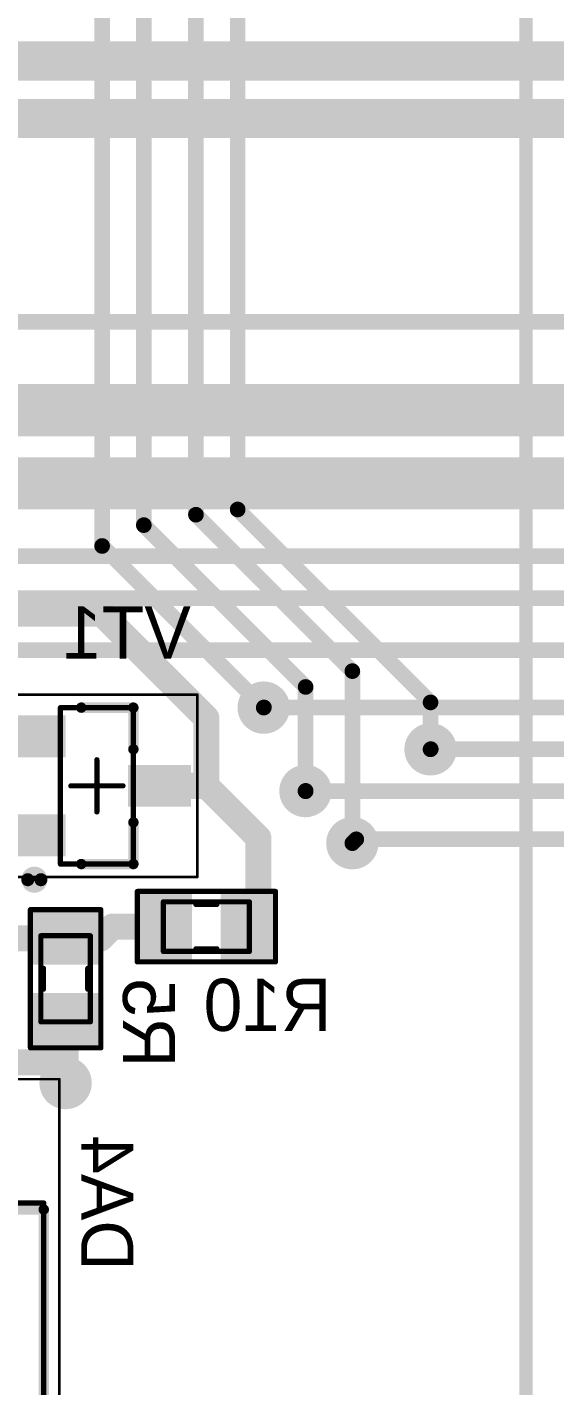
# Model space of a CAD drawing. Header units: millimetres. Extents: x 29 to 180, y 30 to 200.
# Drawn here: x 87.46 to 97.58, y 63.19 to 89.25 of the extents above; entities that cross this region are included whole.
import ezdxf

# ---------------------------------------------------------------- set-up
doc = ezdxf.new("R2010")
doc.units = ezdxf.units.MM
for name, color, linetype in [('BottomLayer', 5, 'Continuous'), ('BottomOverlay', 54, 'Continuous'), ('BottomPaste', 16, 'Continuous'), ('BottomSolder', 6, 'Continuous'), ('Mechanical13', 56, 'Continuous'), ('Mechanical15', 56, 'Continuous'), ('MultiLayer', 9, 'Continuous'), ('TopLayer', 1, 'Continuous'), ('TopOverlay', 2, 'Continuous'), ('TopSolder', 216, 'Continuous'), ('ViaHoleLayer', 16, 'Continuous')]:
    doc.layers.add(name, color=color, linetype=linetype)

# ---------------------------------------------------------------- blocks, each defined once
blk = doc.blocks.new('IRM_20_12_147')
at = {"layer": 'TopOverlay', "const_width": 0.254}
blk.add_lwpolyline([(-3.4, -3.2), (49, -3.2)], dxfattribs=at)
blk = doc.blocks.new('6N139_X007_B_375')
at = {"layer": 'BottomLayer', "const_width": 0.7}
for points in [[(-4.025, 3.81), (-5.175, 3.81)], [(5.175, 3.81), (4.025, 3.81)], [(-4.025, 1.27), (-5.175, 1.27)], [(5.175, 1.27), (4.025, 1.27)], [(-4.025, -1.27), (-5.175, -1.27)], [(5.175, -1.27), (4.025, -1.27)], [(5.175, -3.81), (4.025, -3.81)]]:
    blk.add_lwpolyline(points, dxfattribs=at)
at = {"layer": 'BottomLayer', "const_width": 0.35}
for points in [[(-5.35, 3.81, 1), (-5, 3.81, 1)], [(-4.2, 3.81, 1), (-3.85, 3.81, 1)], [(3.85, 3.81, 1), (4.2, 3.81, 1)], [(5, 3.81, 1), (5.35, 3.81, 1)], [(-5.35, 1.27, 1), (-5, 1.27, 1)], [(-4.2, 1.27, 1), (-3.85, 1.27, 1)], [(3.85, 1.27, 1), (4.2, 1.27, 1)], [(5, 1.27, 1), (5.35, 1.27, 1)], [(-5.35, -1.27, 1), (-5, -1.27, 1)], [(-4.2, -1.27, 1), (-3.85, -1.27, 1)], [(3.85, -1.27, 1), (4.2, -1.27, 1)], [(5, -1.27, 1), (5.35, -1.27, 1)], [(3.85, -3.81, 1), (4.2, -3.81, 1)], [(5, -3.81, 1), (5.35, -3.81, 1)]]:
    blk.add_lwpolyline(points, format="xyb", close=True, dxfattribs=at)
at = {"layer": 'BottomLayer'}
blk.add_solid([(-5.525, -3.46), (-5.525, -4.16), (-3.675, -3.46), (-3.675, -4.16)], dxfattribs=at)
at = {"layer": 'BottomOverlay', "const_width": 0.2}
for points in [[(-3.275, 4.95), (-3.275, -4.95)], [(-3.275, 4.95), (3.275, 4.95)], [(3.275, 4.95), (3.275, -4.95)], [(-3.275, -4.95), (3.275, -4.95)]]:
    blk.add_lwpolyline(points, dxfattribs=at)
at = {"layer": 'BottomOverlay'}
for points, const_width in [([(-3.325, 4.95, 1), (-3.225, 4.95, 1)], 0.1), ([(-3.325, 4.95, 1), (-3.225, 4.95, 1)], 0.1), ([(3.225, 4.95, 1), (3.325, 4.95, 1)], 0.1), ([(3.225, 4.95, 1), (3.325, 4.95, 1)], 0.1), ([(-1.975, -3.95, 1), (-2.575, -3.95, 1)], 0.6), ([(-2.725, -3.95, 1), (-2.425, -3.95, 1)], 0.3), ([(-2.125, -3.95, 1), (-1.825, -3.95, 1)], 0.3), ([(-4.475, -4.71, 1), (-4.725, -4.71, 1)], 0.25), ([(-4.788, -4.71, 1), (-4.663, -4.71, 1)], 0.125), ([(-4.537, -4.71, 1), (-4.413, -4.71, 1)], 0.125), ([(-3.325, -4.95, 1), (-3.225, -4.95, 1)], 0.1), ([(-3.325, -4.95, 1), (-3.225, -4.95, 1)], 0.1), ([(3.225, -4.95, 1), (3.325, -4.95, 1)], 0.1), ([(3.225, -4.95, 1), (3.325, -4.95, 1)], 0.1)]:
    blk.add_lwpolyline(points, format="xyb", close=True, dxfattribs=dict(at, const_width=const_width))
at = {"layer": 'BottomPaste', "const_width": 0.7}
for points in [[(-4.025, 3.81), (-5.175, 3.81)], [(5.175, 3.81), (4.025, 3.81)], [(-4.025, 1.27), (-5.175, 1.27)], [(5.175, 1.27), (4.025, 1.27)], [(-4.025, -1.27), (-5.175, -1.27)], [(5.175, -1.27), (4.025, -1.27)], [(5.175, -3.81), (4.025, -3.81)]]:
    blk.add_lwpolyline(points, dxfattribs=at)
at = {"layer": 'BottomPaste', "const_width": 0.35}
for points in [[(-5.35, 3.81, 1), (-5, 3.81, 1)], [(-4.2, 3.81, 1), (-3.85, 3.81, 1)], [(3.85, 3.81, 1), (4.2, 3.81, 1)], [(5, 3.81, 1), (5.35, 3.81, 1)], [(-5.35, 1.27, 1), (-5, 1.27, 1)], [(-4.2, 1.27, 1), (-3.85, 1.27, 1)], [(3.85, 1.27, 1), (4.2, 1.27, 1)], [(5, 1.27, 1), (5.35, 1.27, 1)], [(-5.35, -1.27, 1), (-5, -1.27, 1)], [(-4.2, -1.27, 1), (-3.85, -1.27, 1)], [(3.85, -1.27, 1), (4.2, -1.27, 1)], [(5, -1.27, 1), (5.35, -1.27, 1)], [(3.85, -3.81, 1), (4.2, -3.81, 1)], [(5, -3.81, 1), (5.35, -3.81, 1)]]:
    blk.add_lwpolyline(points, format="xyb", close=True, dxfattribs=at)
at = {"layer": 'BottomPaste'}
blk.add_solid([(-5.525, -3.46), (-5.525, -4.16), (-3.675, -3.46), (-3.675, -4.16)], dxfattribs=at)
at = {"layer": 'BottomSolder', "const_width": 0.903}
for points in [[(-4.025, 3.81), (-5.175, 3.81)], [(5.175, 3.81), (4.025, 3.81)], [(-4.025, 1.27), (-5.175, 1.27)], [(5.175, 1.27), (4.025, 1.27)], [(-4.025, -1.27), (-5.175, -1.27)], [(5.175, -1.27), (4.025, -1.27)], [(5.175, -3.81), (4.025, -3.81)]]:
    blk.add_lwpolyline(points, dxfattribs=at)
at = {"layer": 'BottomSolder', "const_width": 0.452}
for points in [[(-5.401, 3.81, 1), (-4.949, 3.81, 1)], [(-4.251, 3.81, 1), (-3.799, 3.81, 1)], [(3.799, 3.81, 1), (4.251, 3.81, 1)], [(4.949, 3.81, 1), (5.401, 3.81, 1)], [(-5.401, 1.27, 1), (-4.949, 1.27, 1)], [(-4.251, 1.27, 1), (-3.799, 1.27, 1)], [(3.799, 1.27, 1), (4.251, 1.27, 1)], [(4.949, 1.27, 1), (5.401, 1.27, 1)], [(-5.401, -1.27, 1), (-4.949, -1.27, 1)], [(-4.251, -1.27, 1), (-3.799, -1.27, 1)], [(3.799, -1.27, 1), (4.251, -1.27, 1)], [(4.949, -1.27, 1), (5.401, -1.27, 1)], [(3.799, -3.81, 1), (4.251, -3.81, 1)], [(4.949, -3.81, 1), (5.401, -3.81, 1)]]:
    blk.add_lwpolyline(points, format="xyb", close=True, dxfattribs=at)
at = {"layer": 'BottomSolder'}
blk.add_solid([(-5.627, -3.358), (-5.627, -4.262), (-3.573, -3.358), (-3.573, -4.262)], dxfattribs=at)
at = {"layer": 'Mechanical13', "const_width": 0.1}
for points in [[(-3.4, 4.95), (-3.4, -4.95)], [(-3.4, 4.95), (3.4, 4.95)], [(3.4, 4.95), (3.4, -4.95)], [(-3.4, -4.95), (3.4, -4.95)]]:
    blk.add_lwpolyline(points, dxfattribs=at)
at = {"layer": 'Mechanical13'}
for points, const_width in [([(-3.425, 4.95, 1), (-3.375, 4.95, 1)], 0.05), ([(-3.425, 4.95, 1), (-3.375, 4.95, 1)], 0.05), ([(3.375, 4.95, 1), (3.425, 4.95, 1)], 0.05), ([(3.375, 4.95, 1), (3.425, 4.95, 1)], 0.05), ([(-2, -4.05, 1), (-3, -4.05, 1)], 0.1), ([(-3.025, -4.05, 1), (-2.975, -4.05, 1)], 0.05), ([(-2.025, -4.05, 1), (-1.975, -4.05, 1)], 0.05), ([(-3.425, -4.95, 1), (-3.375, -4.95, 1)], 0.05), ([(-3.425, -4.95, 1), (-3.375, -4.95, 1)], 0.05), ([(3.375, -4.95, 1), (3.425, -4.95, 1)], 0.05), ([(3.375, -4.95, 1), (3.425, -4.95, 1)], 0.05)]:
    blk.add_lwpolyline(points, format="xyb", close=True, dxfattribs=dict(at, const_width=const_width))
at = {"layer": 'Mechanical15'}
for points, const_width in [([(-5.775, 5.25), (-5.775, -5.25)], 0.05), ([(-5.775, 5.25), (5.775, 5.25)], 0.05), ([(5.775, 5.25), (5.775, -5.25)], 0.05), ([(0, 0.5), (0, -0.5)], 0.1), ([(-0.5, 0), (0.5, 0)], 0.1), ([(-5.775, -5.25), (5.775, -5.25)], 0.05)]:
    blk.add_lwpolyline(points, dxfattribs=dict(at, const_width=const_width))
for points, const_width in [([(-5.787, 5.25, 1), (-5.763, 5.25, 1)], 0.025), ([(-5.787, 5.25, 1), (-5.763, 5.25, 1)], 0.025), ([(5.763, 5.25, 1), (5.787, 5.25, 1)], 0.025), ([(5.763, 5.25, 1), (5.787, 5.25, 1)], 0.025), ([(-0.025, 0.5, 1), (0.025, 0.5, 1)], 0.05), ([(-0.525, 0, 1), (-0.475, 0, 1)], 0.05), ([(0.475, 0, 1), (0.525, 0, 1)], 0.05), ([(-0.025, -0.5, 1), (0.025, -0.5, 1)], 0.05), ([(-5.787, -5.25, 1), (-5.763, -5.25, 1)], 0.025), ([(-5.787, -5.25, 1), (-5.763, -5.25, 1)], 0.025), ([(5.763, -5.25, 1), (5.787, -5.25, 1)], 0.025), ([(5.763, -5.25, 1), (5.787, -5.25, 1)], 0.025)]:
    blk.add_lwpolyline(points, format="xyb", close=True, dxfattribs=dict(at, const_width=const_width))
blk = doc.blocks.new('SMD_R_0603_B_424')
at = {"layer": 'BottomLayer'}
for points in [[(-1.175, 0.525), (-1.175, -0.525), (-0.375, 0.525), (-0.375, -0.525)], [(0.375, 0.525), (0.375, -0.525), (1.175, 0.525), (1.175, -0.525)]]:
    blk.add_solid(points, dxfattribs=at)
at = {"layer": 'BottomOverlay', "const_width": 0.1}
for points in [[(-1.325, 0.675), (1.325, 0.675)], [(-1.325, 0.675), (-1.325, -0.675)], [(1.325, 0.675), (1.325, -0.675)], [(-0.2, 0.425), (0.2, 0.425)], [(-0.2, -0.425), (-0.1, -0.425)], [(-0.1, -0.425), (0.1, -0.425)], [(0.1, -0.425), (0.2, -0.425)], [(-1.325, -0.675), (1.325, -0.675)]]:
    blk.add_lwpolyline(points, dxfattribs=at)
at = {"layer": 'BottomOverlay', "const_width": 0.05}
for points in [[(-1.35, 0.675, 1), (-1.3, 0.675, 1)], [(-1.35, 0.675, 1), (-1.3, 0.675, 1)], [(1.3, 0.675, 1), (1.35, 0.675, 1)], [(1.3, 0.675, 1), (1.35, 0.675, 1)], [(-0.225, 0.425, 1), (-0.175, 0.425, 1)], [(0.175, 0.425, 1), (0.225, 0.425, 1)], [(-0.225, -0.425, 1), (-0.175, -0.425, 1)], [(-0.125, -0.425, 1), (-0.075, -0.425, 1)], [(-0.125, -0.425, 1), (-0.075, -0.425, 1)], [(0.075, -0.425, 1), (0.125, -0.425, 1)], [(0.075, -0.425, 1), (0.125, -0.425, 1)], [(0.175, -0.425, 1), (0.225, -0.425, 1)], [(-1.35, -0.675, 1), (-1.3, -0.675, 1)], [(-1.35, -0.675, 1), (-1.3, -0.675, 1)], [(1.3, -0.675, 1), (1.35, -0.675, 1)], [(1.3, -0.675, 1), (1.35, -0.675, 1)]]:
    blk.add_lwpolyline(points, format="xyb", close=True, dxfattribs=at)
at = {"layer": 'BottomPaste'}
for points in [[(-1.175, 0.525), (-1.175, -0.525), (-0.375, 0.525), (-0.375, -0.525)], [(0.375, 0.525), (0.375, -0.525), (1.175, 0.525), (1.175, -0.525)]]:
    blk.add_solid(points, dxfattribs=at)
at = {"layer": 'BottomSolder'}
for points in [[(-1.277, 0.627), (-1.277, -0.627), (-0.273, 0.627), (-0.273, -0.627)], [(0.273, 0.627), (0.273, -0.627), (1.277, 0.627), (1.277, -0.627)]]:
    blk.add_solid(points, dxfattribs=at)
at = {"layer": 'Mechanical13', "const_width": 0.1}
for points in [[(-0.825, 0.475), (-0.825, -0.475)], [(-0.825, 0.475), (0.825, 0.475)], [(0.825, 0.475), (0.825, -0.475)], [(-0.825, -0.475), (0.825, -0.475)]]:
    blk.add_lwpolyline(points, dxfattribs=at)
at = {"layer": 'Mechanical13', "const_width": 0.05}
for points in [[(-0.85, 0.475, 1), (-0.8, 0.475, 1)], [(-0.85, 0.475, 1), (-0.8, 0.475, 1)], [(0.8, 0.475, 1), (0.85, 0.475, 1)], [(0.8, 0.475, 1), (0.85, 0.475, 1)], [(-0.85, -0.475, 1), (-0.8, -0.475, 1)], [(-0.85, -0.475, 1), (-0.8, -0.475, 1)], [(0.8, -0.475, 1), (0.85, -0.475, 1)], [(0.8, -0.475, 1), (0.85, -0.475, 1)]]:
    blk.add_lwpolyline(points, format="xyb", close=True, dxfattribs=at)
at = {"layer": 'Mechanical15', "const_width": 0.05}
for points in [[(-1.325, 0.675), (-1.325, -0.675)], [(-1.325, 0.675), (1.325, 0.675)], [(1.325, 0.675), (1.325, -0.675)], [(-1.325, -0.675), (1.325, -0.675)]]:
    blk.add_lwpolyline(points, dxfattribs=at)
at = {"layer": 'Mechanical15', "const_width": 0.025}
for points in [[(-1.338, 0.675, 1), (-1.313, 0.675, 1)], [(-1.338, 0.675, 1), (-1.313, 0.675, 1)], [(1.313, 0.675, 1), (1.338, 0.675, 1)], [(1.313, 0.675, 1), (1.338, 0.675, 1)], [(-1.338, -0.675, 1), (-1.313, -0.675, 1)], [(-1.338, -0.675, 1), (-1.313, -0.675, 1)], [(1.313, -0.675, 1), (1.338, -0.675, 1)], [(1.313, -0.675, 1), (1.338, -0.675, 1)]]:
    blk.add_lwpolyline(points, format="xyb", close=True, dxfattribs=at)
blk = doc.blocks.new('SMD_R_0603_B_429')
at = {"layer": 'BottomLayer'}
for points in [[(-1.175, 0.525), (-1.175, -0.525), (-0.375, 0.525), (-0.375, -0.525)], [(0.375, 0.525), (0.375, -0.525), (1.175, 0.525), (1.175, -0.525)]]:
    blk.add_solid(points, dxfattribs=at)
at = {"layer": 'BottomOverlay', "const_width": 0.1}
for points in [[(-1.325, 0.675), (1.325, 0.675)], [(-1.325, -0.675), (-1.325, 0.675)], [(1.325, -0.675), (1.325, 0.675)], [(-0.2, 0.425), (0.2, 0.425)], [(-0.2, -0.425), (-0.1, -0.425)], [(-0.1, -0.425), (0.1, -0.425)], [(0.1, -0.425), (0.2, -0.425)], [(-1.325, -0.675), (1.325, -0.675)]]:
    blk.add_lwpolyline(points, dxfattribs=at)
at = {"layer": 'BottomOverlay', "const_width": 0.05}
for points in [[(-1.35, 0.675, 1), (-1.3, 0.675, 1)], [(-1.35, 0.675, 1), (-1.3, 0.675, 1)], [(1.3, 0.675, 1), (1.35, 0.675, 1)], [(1.3, 0.675, 1), (1.35, 0.675, 1)], [(-0.225, 0.425, 1), (-0.175, 0.425, 1)], [(0.175, 0.425, 1), (0.225, 0.425, 1)], [(-0.225, -0.425, 1), (-0.175, -0.425, 1)], [(-0.125, -0.425, 1), (-0.075, -0.425, 1)], [(-0.125, -0.425, 1), (-0.075, -0.425, 1)], [(0.075, -0.425, 1), (0.125, -0.425, 1)], [(0.075, -0.425, 1), (0.125, -0.425, 1)], [(0.175, -0.425, 1), (0.225, -0.425, 1)], [(-1.35, -0.675, 1), (-1.3, -0.675, 1)], [(-1.35, -0.675, 1), (-1.3, -0.675, 1)], [(1.3, -0.675, 1), (1.35, -0.675, 1)], [(1.3, -0.675, 1), (1.35, -0.675, 1)]]:
    blk.add_lwpolyline(points, format="xyb", close=True, dxfattribs=at)
at = {"layer": 'BottomPaste'}
for points in [[(-1.175, 0.525), (-1.175, -0.525), (-0.375, 0.525), (-0.375, -0.525)], [(0.375, 0.525), (0.375, -0.525), (1.175, 0.525), (1.175, -0.525)]]:
    blk.add_solid(points, dxfattribs=at)
at = {"layer": 'BottomSolder'}
for points in [[(-1.277, 0.627), (-1.277, -0.627), (-0.273, 0.627), (-0.273, -0.627)], [(0.273, 0.627), (0.273, -0.627), (1.277, 0.627), (1.277, -0.627)]]:
    blk.add_solid(points, dxfattribs=at)
at = {"layer": 'Mechanical13', "const_width": 0.1}
for points in [[(-0.825, -0.475), (-0.825, 0.475)], [(-0.825, 0.475), (0.825, 0.475)], [(0.825, -0.475), (0.825, 0.475)], [(-0.825, -0.475), (0.825, -0.475)]]:
    blk.add_lwpolyline(points, dxfattribs=at)
at = {"layer": 'Mechanical13', "const_width": 0.05}
for points in [[(-0.85, 0.475, 1), (-0.8, 0.475, 1)], [(-0.85, 0.475, 1), (-0.8, 0.475, 1)], [(0.8, 0.475, 1), (0.85, 0.475, 1)], [(0.8, 0.475, 1), (0.85, 0.475, 1)], [(-0.85, -0.475, 1), (-0.8, -0.475, 1)], [(-0.85, -0.475, 1), (-0.8, -0.475, 1)], [(0.8, -0.475, 1), (0.85, -0.475, 1)], [(0.8, -0.475, 1), (0.85, -0.475, 1)]]:
    blk.add_lwpolyline(points, format="xyb", close=True, dxfattribs=at)
at = {"layer": 'Mechanical15', "const_width": 0.05}
for points in [[(-1.325, -0.675), (-1.325, 0.675)], [(-1.325, 0.675), (1.325, 0.675)], [(1.325, -0.675), (1.325, 0.675)], [(-1.325, -0.675), (1.325, -0.675)]]:
    blk.add_lwpolyline(points, dxfattribs=at)
at = {"layer": 'Mechanical15', "const_width": 0.025}
for points in [[(-1.338, 0.675, 1), (-1.313, 0.675, 1)], [(-1.338, 0.675, 1), (-1.313, 0.675, 1)], [(1.313, 0.675, 1), (1.338, 0.675, 1)], [(1.313, 0.675, 1), (1.338, 0.675, 1)], [(-1.338, -0.675, 1), (-1.313, -0.675, 1)], [(-1.338, -0.675, 1), (-1.313, -0.675, 1)], [(1.313, -0.675, 1), (1.338, -0.675, 1)], [(1.313, -0.675, 1), (1.338, -0.675, 1)]]:
    blk.add_lwpolyline(points, format="xyb", close=True, dxfattribs=at)
blk = doc.blocks.new('SOT23_3_B_569')
at = {"layer": 'BottomLayer'}
for points in [[(-1.7, 1.25), (-1.7, 0.65), (-0.7, 1.25), (-0.7, 0.65)], [(0.7, 0.3), (0.7, -0.3), (1.7, 0.3), (1.7, -0.3)], [(-1.7, -0.65), (-1.7, -1.25), (-0.7, -0.65), (-0.7, -1.25)]]:
    blk.add_solid(points, dxfattribs=at)
at = {"layer": 'BottomOverlay', "const_width": 0.2}
for points in [[(-0.3, 1.5), (0.7, 1.5)], [(0.7, 0.7), (0.7, 1.5)], [(0.7, -1.5), (0.7, -0.7)], [(-0.3, -1.5), (0.7, -1.5)]]:
    blk.add_lwpolyline(points, dxfattribs=at)
at = {"layer": 'BottomOverlay'}
for points, const_width in [([(-0.35, 1.5, 1), (-0.25, 1.5, 1)], 0.1), ([(0.65, 1.5, 1), (0.75, 1.5, 1)], 0.1), ([(0.65, 1.5, 1), (0.75, 1.5, 1)], 0.1), ([(0.65, 0.7, 1), (0.75, 0.7, 1)], 0.1), ([(0.65, -0.7, 1), (0.75, -0.7, 1)], 0.1), ([(-1.075, -1.8, 1), (-1.325, -1.8, 1)], 0.25), ([(-0.35, -1.5, 1), (-0.25, -1.5, 1)], 0.1), ([(0.65, -1.5, 1), (0.75, -1.5, 1)], 0.1), ([(0.65, -1.5, 1), (0.75, -1.5, 1)], 0.1), ([(-1.388, -1.8, 1), (-1.263, -1.8, 1)], 0.125), ([(-1.137, -1.8, 1), (-1.012, -1.8, 1)], 0.125)]:
    blk.add_lwpolyline(points, format="xyb", close=True, dxfattribs=dict(at, const_width=const_width))
at = {"layer": 'BottomPaste'}
for points in [[(-1.7, 1.25), (-1.7, 0.65), (-0.7, 1.25), (-0.7, 0.65)], [(0.7, 0.3), (0.7, -0.3), (1.7, 0.3), (1.7, -0.3)], [(-1.7, -0.65), (-1.7, -1.25), (-0.7, -0.65), (-0.7, -1.25)]]:
    blk.add_solid(points, dxfattribs=at)
at = {"layer": 'BottomSolder'}
for points in [[(-1.802, 1.352), (-1.802, 0.548), (-0.598, 1.352), (-0.598, 0.548)], [(0.598, 0.402), (0.598, -0.402), (1.802, 0.402), (1.802, -0.402)], [(-1.802, -0.548), (-1.802, -1.352), (-0.598, -0.548), (-0.598, -1.352)]]:
    blk.add_solid(points, dxfattribs=at)
at = {"layer": 'Mechanical13', "const_width": 0.1}
for points in [[(-0.7, 1.5), (0.7, 1.5)], [(-0.7, -1.5), (-0.7, 1.5)], [(0.7, -1.5), (0.7, 1.5)], [(-0.7, -1.5), (0.7, -1.5)]]:
    blk.add_lwpolyline(points, dxfattribs=at)
at = {"layer": 'Mechanical13', "const_width": 0.05}
for points in [[(-0.725, 1.5, 1), (-0.675, 1.5, 1)], [(-0.725, 1.5, 1), (-0.675, 1.5, 1)], [(0.675, 1.5, 1), (0.725, 1.5, 1)], [(0.675, 1.5, 1), (0.725, 1.5, 1)], [(-0.725, -1.5, 1), (-0.675, -1.5, 1)], [(-0.725, -1.5, 1), (-0.675, -1.5, 1)], [(0.675, -1.5, 1), (0.725, -1.5, 1)], [(0.675, -1.5, 1), (0.725, -1.5, 1)]]:
    blk.add_lwpolyline(points, format="xyb", close=True, dxfattribs=at)
at = {"layer": 'Mechanical15'}
for points, const_width in [([(-1.925, 1.75), (1.925, 1.75)], 0.05), ([(-1.925, -1.75), (-1.925, 1.75)], 0.05), ([(1.925, -1.75), (1.925, 1.75)], 0.05), ([(0, -0.5), (0, 0.5)], 0.1), ([(-0.5, 0), (0.5, 0)], 0.1), ([(-1.925, -1.75), (1.925, -1.75)], 0.05)]:
    blk.add_lwpolyline(points, dxfattribs=dict(at, const_width=const_width))
for points, const_width in [([(-1.937, 1.75, 1), (-1.913, 1.75, 1)], 0.025), ([(-1.937, 1.75, 1), (-1.913, 1.75, 1)], 0.025), ([(1.913, 1.75, 1), (1.937, 1.75, 1)], 0.025), ([(1.913, 1.75, 1), (1.937, 1.75, 1)], 0.025), ([(-0.025, 0.5, 1), (0.025, 0.5, 1)], 0.05), ([(-0.525, 0, 1), (-0.475, 0, 1)], 0.05), ([(0.475, 0, 1), (0.525, 0, 1)], 0.05), ([(-0.025, -0.5, 1), (0.025, -0.5, 1)], 0.05), ([(-1.937, -1.75, 1), (-1.913, -1.75, 1)], 0.025), ([(-1.937, -1.75, 1), (-1.913, -1.75, 1)], 0.025), ([(1.913, -1.75, 1), (1.937, -1.75, 1)], 0.025), ([(1.913, -1.75, 1), (1.937, -1.75, 1)], 0.025)]:
    blk.add_lwpolyline(points, format="xyb", close=True, dxfattribs=dict(at, const_width=const_width))

msp = doc.modelspace()

# ---------------------------------------------------------------- linework, layer by layer
at = {"layer": 'BottomLayer'}
for points, const_width in [([(88.9, 79.3), (88.9, 119.6)], 0.3), ([(89.7, 79.7), (89.7, 118.8)], 0.3), ([(90.7, 79.9), (90.7, 118.3)], 0.3), ([(91.5, 80), (91.5, 117.8)], 0.3), ([(90.7, 79.9), (93.7, 76.9)], 0.3), ([(91.5, 80), (95.2, 76.3)], 0.3), ([(89.7, 79.7), (92.804, 76.596)], 0.3), ([(88.9, 79.3), (92, 76.2)], 0.3), ([(83.5, 78), (88.9, 78)], 0.5), ([(88.9, 78), (90.9, 76)], 0.5), ([(93.7, 73.6), (93.7, 76.9)], 0.3), ([(92.804, 74.604), (92.804, 76.596)], 0.3), ([(95.2, 75.4), (95.2, 76.3)], 0.3), ([(90.9, 74.7), (90.9, 76)], 0.5), ([(85.45, 75.65), (87.6, 75.65)], 0.5), ([(90, 74.7), (90.9, 74.7)], 0.5), ([(90.9, 74.7), (91.896, 73.704)], 0.5), ([(92.8, 74.6), (92.804, 74.604)], 0.3), ([(91.896, 72.221), (91.896, 73.704)], 0.5), ([(91.675, 72), (91.896, 72.221)], 0.5), ([(88.875, 71.775), (89.1, 72)], 0.5), ([(89.1, 72), (90.125, 72)], 0.5), ([(87.075, 71.775), (88.2, 71.775)], 0.5), ([(88.2, 71.775), (88.875, 71.775)], 0.5), ([(88.2, 69), (88.2, 70.225)], 0.5)]:
    msp.add_lwpolyline(points, dxfattribs=dict(at, const_width=const_width))
for points, const_width in [([(90.625, 79.9, 1), (90.775, 79.9, 1)], 0.15), ([(90.625, 79.9, 1), (90.775, 79.9, 1)], 0.15), ([(91.425, 80, 1), (91.575, 80, 1)], 0.15), ([(91.425, 80, 1), (91.575, 80, 1)], 0.15), ([(89.625, 79.7, 1), (89.775, 79.7, 1)], 0.15), ([(89.625, 79.7, 1), (89.775, 79.7, 1)], 0.15), ([(88.825, 79.3, 1), (88.975, 79.3, 1)], 0.15), ([(88.825, 79.3, 1), (88.975, 79.3, 1)], 0.15), ([(88.775, 78, 1), (89.025, 78, 1)], 0.25), ([(88.775, 78, 1), (89.025, 78, 1)], 0.25), ([(93.625, 76.9, 1), (93.775, 76.9, 1)], 0.15), ([(93.625, 76.9, 1), (93.775, 76.9, 1)], 0.15), ([(92.729, 76.596, 1), (92.879, 76.596, 1)], 0.15), ([(92.729, 76.596, 1), (92.879, 76.596, 1)], 0.15), ([(91.8, 76.2, 1), (92.2, 76.2, 1)], 0.4), ([(91.925, 76.2, 1), (92.075, 76.2, 1)], 0.15), ([(95.125, 76.3, 1), (95.275, 76.3, 1)], 0.15), ([(95.125, 76.3, 1), (95.275, 76.3, 1)], 0.15), ([(90.775, 76, 1), (91.025, 76, 1)], 0.25), ([(90.775, 76, 1), (91.025, 76, 1)], 0.25), ([(87.475, 75.65, 1), (87.725, 75.65, 1)], 0.25), ([(95, 75.4, 1), (95.4, 75.4, 1)], 0.4), ([(95.125, 75.4, 1), (95.275, 75.4, 1)], 0.15), ([(89.875, 74.7, 1), (90.125, 74.7, 1)], 0.25), ([(90.775, 74.7, 1), (91.025, 74.7, 1)], 0.25), ([(90.775, 74.7, 1), (91.025, 74.7, 1)], 0.25), ([(90.775, 74.7, 1), (91.025, 74.7, 1)], 0.25), ([(92.6, 74.6, 1), (93, 74.6, 1)], 0.4), ([(92.725, 74.6, 1), (92.875, 74.6, 1)], 0.15), ([(92.729, 74.604, 1), (92.879, 74.604, 1)], 0.15), ([(92.729, 74.604, 1), (92.879, 74.604, 1)], 0.15), ([(93.5, 73.6, 1), (93.9, 73.6, 1)], 0.4), ([(91.771, 73.704, 1), (92.021, 73.704, 1)], 0.25), ([(91.771, 73.704, 1), (92.021, 73.704, 1)], 0.25), ([(93.625, 73.6, 1), (93.775, 73.6, 1)], 0.15), ([(91.771, 72.221, 1), (92.021, 72.221, 1)], 0.25), ([(91.771, 72.221, 1), (92.021, 72.221, 1)], 0.25), ([(88.975, 72, 1), (89.225, 72, 1)], 0.25), ([(88.975, 72, 1), (89.225, 72, 1)], 0.25), ([(90, 72, 1), (90.25, 72, 1)], 0.25), ([(91.55, 72, 1), (91.8, 72, 1)], 0.25), ([(88.075, 71.775, 1), (88.325, 71.775, 1)], 0.25), ([(88.075, 71.775, 1), (88.325, 71.775, 1)], 0.25), ([(88.75, 71.775, 1), (89, 71.775, 1)], 0.25), ([(88.75, 71.775, 1), (89, 71.775, 1)], 0.25), ([(88.075, 70.225, 1), (88.325, 70.225, 1)], 0.25), ([(88, 69, 1), (88.4, 69, 1)], 0.4), ([(88.075, 69, 1), (88.325, 69, 1)], 0.25)]:
    msp.add_lwpolyline(points, format="xyb", close=True, dxfattribs=dict(at, const_width=const_width))
at = {"layer": 'BottomSolder', "const_width": 0.502}
for points in [[(91.749, 76.2, 1), (92.251, 76.2, 1)], [(94.949, 75.4, 1), (95.451, 75.4, 1)], [(92.549, 74.6, 1), (93.051, 74.6, 1)], [(93.449, 73.6, 1), (93.951, 73.6, 1)], [(87.949, 69, 1), (88.451, 69, 1)]]:
    msp.add_lwpolyline(points, format="xyb", close=True, dxfattribs=at)
at = {"layer": 'MultiLayer', "const_width": 0.4}
for points in [[(91.8, 76.2, 1), (92.2, 76.2, 1)], [(95, 75.4, 1), (95.4, 75.4, 1)], [(92.6, 74.6, 1), (93, 74.6, 1)], [(93.5, 73.6, 1), (93.9, 73.6, 1)], [(88, 69, 1), (88.4, 69, 1)]]:
    msp.add_lwpolyline(points, format="xyb", close=True, dxfattribs=at)
at = {"layer": 'TopLayer'}
for points, const_width in [([(70.1, 88.6), (138.9, 88.6)], 0.75), ([(71.1, 87.5), (139.9, 87.5)], 0.75), ([(79.5, 83.6), (118.7, 83.6)], 0.3), ([(81.704, 81.904), (130.4, 81.904)], 1), ([(83.2, 80.5), (108.5, 80.5)], 1), ([(73.996, 79.104), (103.396, 79.104)], 0.3), ([(72.8, 78.3), (102.1, 78.3)], 0.3), ([(72.004, 77.304), (100.5, 77.304)], 0.3), ([(92, 76.2), (92.004, 76.204)], 0.3), ([(92.004, 76.204), (138.533, 76.204)], 0.3), ([(95.2, 75.4), (95.204, 75.404)], 0.3), ([(95.204, 75.404), (137.396, 75.404)], 0.3), ([(92.8, 74.6), (92.804, 74.596)], 0.3), ([(92.804, 74.596), (130.396, 74.596)], 0.3), ([(93.7, 73.6), (93.775, 73.675)], 0.3), ([(93.775, 73.675), (138.04, 73.675)], 0.3), ([(84.1, 69.4), (88.1, 69.4)], 0.5), ([(88.1, 69.4), (88.3, 69.2)], 0.5), ([(88.2, 69), (88.3, 69.1)], 0.5), ([(88.3, 69.1), (88.3, 69.2)], 0.5)]:
    msp.add_lwpolyline(points, dxfattribs=dict(at, const_width=const_width))
for points, const_width in [([(91.8, 76.2, 1), (92.2, 76.2, 1)], 0.4), ([(91.925, 76.2, 1), (92.075, 76.2, 1)], 0.15), ([(91.929, 76.204, 1), (92.079, 76.204, 1)], 0.15), ([(91.929, 76.204, 1), (92.079, 76.204, 1)], 0.15), ([(95, 75.4, 1), (95.4, 75.4, 1)], 0.4), ([(95.125, 75.4, 1), (95.275, 75.4, 1)], 0.15), ([(95.129, 75.404, 1), (95.279, 75.404, 1)], 0.15), ([(95.129, 75.404, 1), (95.279, 75.404, 1)], 0.15), ([(92.6, 74.6, 1), (93, 74.6, 1)], 0.4), ([(92.725, 74.6, 1), (92.875, 74.6, 1)], 0.15), ([(92.729, 74.596, 1), (92.879, 74.596, 1)], 0.15), ([(92.729, 74.596, 1), (92.879, 74.596, 1)], 0.15), ([(93.5, 73.6, 1), (93.9, 73.6, 1)], 0.4), ([(93.625, 73.6, 1), (93.775, 73.6, 1)], 0.15), ([(93.7, 73.675, 1), (93.85, 73.675, 1)], 0.15), ([(93.7, 73.675, 1), (93.85, 73.675, 1)], 0.15), ([(87.975, 69.4, 1), (88.225, 69.4, 1)], 0.25), ([(87.975, 69.4, 1), (88.225, 69.4, 1)], 0.25), ([(88, 69, 1), (88.4, 69, 1)], 0.4), ([(88.175, 69.2, 1), (88.425, 69.2, 1)], 0.25), ([(88.175, 69.2, 1), (88.425, 69.2, 1)], 0.25), ([(88.175, 69.1, 1), (88.425, 69.1, 1)], 0.25), ([(88.175, 69.1, 1), (88.425, 69.1, 1)], 0.25), ([(88.075, 69, 1), (88.325, 69, 1)], 0.25)]:
    msp.add_lwpolyline(points, format="xyb", close=True, dxfattribs=dict(at, const_width=const_width))
at = {"layer": 'TopSolder', "const_width": 0.502}
for points in [[(91.749, 76.2, 1), (92.251, 76.2, 1)], [(94.949, 75.4, 1), (95.451, 75.4, 1)], [(92.549, 74.6, 1), (93.051, 74.6, 1)], [(93.449, 73.6, 1), (93.951, 73.6, 1)], [(87.949, 69, 1), (88.451, 69, 1)]]:
    msp.add_lwpolyline(points, format="xyb", close=True, dxfattribs=at)
at = {"layer": 'ViaHoleLayer', "const_width": 0.25}
for points in [[(91.875, 76.2, 1), (92.125, 76.2, 1)], [(95.075, 75.4, 1), (95.325, 75.4, 1)], [(92.675, 74.6, 1), (92.925, 74.6, 1)], [(93.575, 73.6, 1), (93.825, 73.6, 1)], [(88.075, 69, 1), (88.325, 69, 1)]]:
    msp.add_lwpolyline(points, format="xyb", close=True, dxfattribs=at)

# ---------------------------------------------------------------- block references
for name, p, rotation in [('IRM_20_12_147', (93.831, 48.358), 90), ('SOT23_3_B_569', (88.8, 74.7), 360), ('SMD_R_0603_B_429', (90.9, 72), 360), ('SMD_R_0603_B_424', (88.2, 71), 90), ('6N139_X007_B_375', (82.83, 63.3), 90)]:
    msp.add_blockref(name, p, dxfattribs=dict(rotation=rotation))

# ---------------------------------------------------------------- texts
at = {"layer": 'BottomOverlay', "text_generation_flag": 2}
for s, p in [('VT1', (90.602, 77.14)), ('R10', (93.3, 70))]:
    msp.add_text(s, height=1, dxfattribs=at).set_placement(p)
for s, p in [('R5', (89.3, 69.3)), ('DA4', (88.5, 65.4))]:
    msp.add_text(s, height=1, rotation=270, dxfattribs=at).set_placement(p)

doc.saveas('drawing.dxf')
